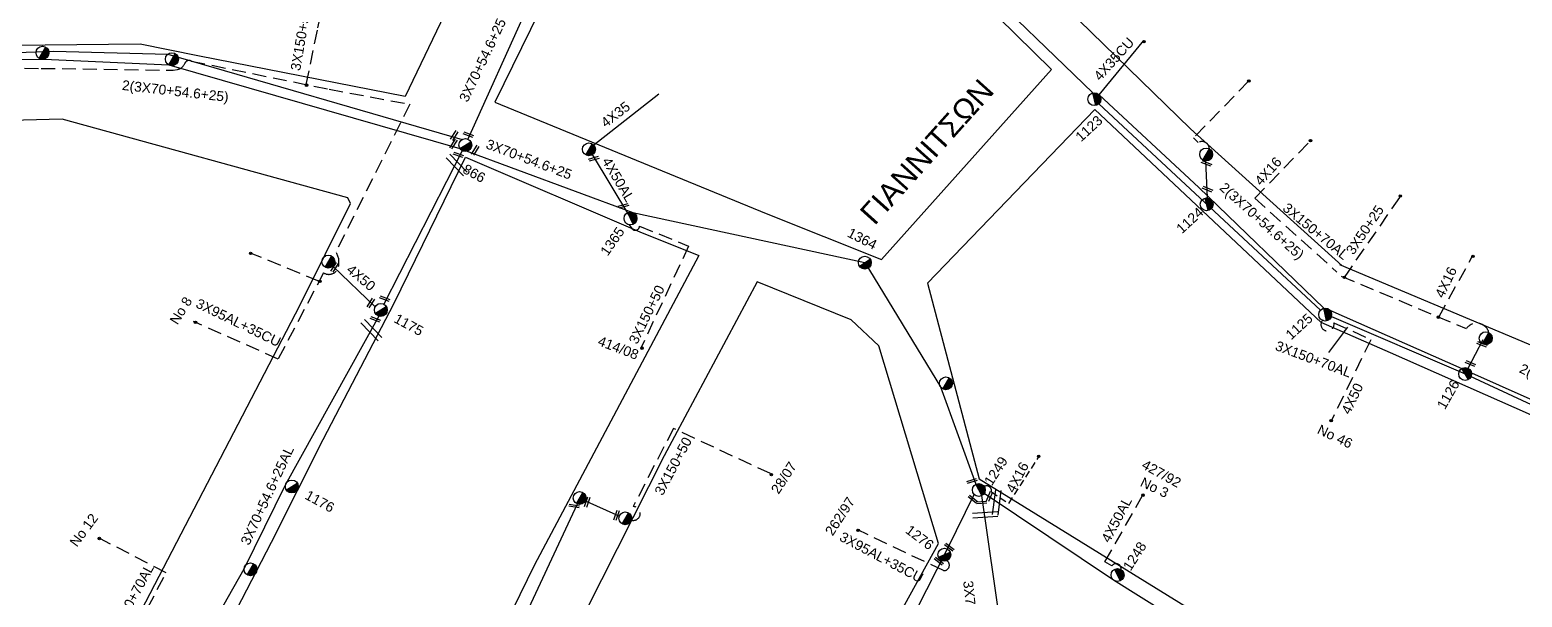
# Model space of a CAD drawing. Header units: millimetres. Extents: x 898 to 5598, y 789 to 3443.
# Drawn here: x 1955.3 to 2228, y 1339.3 to 1443 of the extents above; entities that cross this region are included whole.
import ezdxf

# ---------------------------------------------------------------- set-up
doc = ezdxf.new("R2010")
doc.units = ezdxf.units.MM
doc.linetypes.add('DASHED', pattern=[19.05, 12.7, -6.35])
for name, color, linetype in [('4x50+13_5 ΕΝΑΕΡΙΑ', 7, 'SYN_LINE'), ('Άγνωστα', 7, 'Continuous'), ('Γυμνά εναέρια ΧΤ (3Φ)   4x35CU', 7, 'Continuous'), ('Γυμνά εναέρια ΧΤ (3Φ)   4x50CU', 7, 'Continuous'), ('Γυμνά εναέρια ΧΤ και ΦΟΠ (3Φ)   4x50+16AL', 7, 'Continuous'), ('Εναέρια παροχή ΧΤ 4x16', 7, 'SYN_LINE'), ('Επιγραφές - Σχήματα', 7, 'Continuous'), ('Καλώδια ΧΤ   3x150+50AL', 7, 'DASHED'), ('Καλώδια ΧΤ   3x150+50AL XLPE', 7, 'DASHED'), ('Καλώδια ΧΤ   3x150+50CU', 7, 'DASHED'), ('Καλώδια ΧΤ   3x150+70AL', 7, 'DASHED'), ('Καλώδια ΧΤ   3x150AL+50CU', 7, 'DASHED'), ('Καλώδια ΧΤ   3x95+35 CU', 7, 'DASHED'), ('Μηχανική τομή', 7, 'Continuous'), ('Στύλος ΦΜ', 7, 'Continuous'), ('Στύλος ΦΜ @ 1', 7, 'Continuous'), ('Συνδέσεις', 7, 'Continuous'), ('Συνεστραμμένα ΧΤ   3x70+54.6+25 AL', 7, 'SYN_LINE'), ('Υπόβαθρο ΔΕΗ', 7, 'Continuous'), ('Υπόγεια καλώδια Παροχών ΧΤ   4x16AL', 7, 'DASHED'), ('Υπόγεια καλώδια Παροχών ΧΤ   4x50AL', 7, 'DASHED')]:
    doc.layers.add(name, color=color, linetype=linetype)
doc.styles.add('arial', font='arial.ttf')
doc.styles.get("Standard").update_dxf_attribs({"font": 'arial.ttf'})
doc.linetypes.add('SYN_LINE', pattern='A,0.5,-0.0001,["/\\/\\/\\/",Standard,S=0.1,R=0,X=0,Y=-0.05],-0.25', length=0.7501)
doc.dimstyles.new('ISO-25', dxfattribs={"dimtxt": 2.5, "dimasz": 2.5, "dimexe": 1.25, "dimexo": 0.625, "dimtad": 1, "dimtxsty": 'Standard', "dimcen": 2.5, "dimadec": 0, "dimazin": 0, "dimtfac": 1, "dimtmove": 0, "dimatfit": 3, "dimfxl": 1, "dimarcsym": 0})

# ---------------------------------------------------------------- blocks, each defined once
blk = doc.blocks.new('ΥΠΑΡΧΩΝ ΤΣΙΜΕΝΤΕΝΙΟΣ ΣΤΥΛΟΣ')
at = {"layer": 'Στύλος ΦΜ'}
blk.add_hatch(color=7, dxfattribs=at).paths.add_polyline_path([(-1.29, -2.28, 0.574793), (2.62, 0, 0.268822), (1.3, 2.27)])
at = {"layer": 'Στύλος ΦΜ', "color": 7}
blk.add_line((-1.29, -2.28), (1.3, 2.27), dxfattribs=at)
blk.add_circle((0, 0), 2.62, dxfattribs=at)
at = {"layer": 'Στύλος ΦΜ', "flags": 4}
for tag, p in [('ΤΥΠΟΣ', (-4.91, 3.03)), ('ΑΡΙΘΜΟΣ', (-4.68, 8.05))]:
    blk.add_attdef(tag, p, '', height=4, dxfattribs=at)
blk = doc.blocks.new('ΜΗΧΑΝΙΚΗ ΤΟΜΗ')
at = {"layer": 'Μηχανική τομή', "ltscale": 40}
for p, q in [((-1.89, 0.78), (1.89, 0.78)), ((1.89, 0), (-1.89, 0))]:
    blk.add_line(p, q, dxfattribs=at)
blk = doc.blocks.new('_ΣΥΝΔΕΣΗ')
at = {"layer": 'Συνδέσεις', "linetype": 'SYN_LINE', "ltscale": 40}
blk.add_hatch(color=256, dxfattribs=at).paths.add_polyline_path([(0.5, -0.01, 1), (-0.5, -0.01, 1)])
at = {"layer": 'Συνδέσεις'}
blk.add_circle((0, -0.01), 0.5, dxfattribs=at)

msp = doc.modelspace()

# ---------------------------------------------------------------- linework, layer by layer
at = {"layer": '4x50+13_5 ΕΝΑΕΡΙΑ', "color": 133, "linetype": 'Continuous'}
msp.add_lwpolyline([(2080.2, 1498.47), (2097.82, 1483.15), (2127.14, 1453.16), (2149.54, 1431.5)], dxfattribs=at)
at = {"layer": 'Άγνωστα', "color": 1, "linetype": 'SYN_LINE', "ltscale": 15}
msp.add_lwpolyline([(2058.33, 1421.98), (2070.21, 1431.31)], dxfattribs=at)
at = {"layer": 'Άγνωστα', "color": 30, "linetype": 'SYN_LINE', "ltscale": 8}
msp.add_lwpolyline([(2170.46, 1412.3), (2170.16, 1419.06), (2170.01, 1419.39)], dxfattribs=at)
at = {"layer": 'Άγνωστα', "color": 30, "linetype": 'DASHED', "ltscale": 0.2}
msp.add_lwpolyline([(2195.48, 1397.77), (2205.87, 1412.77)], dxfattribs=at)
at = {"layer": 'Άγνωστα', "color": 85, "linetype": 'DASHED', "ltscale": 0.2}
msp.add_lwpolyline([(2008.21, 1397.03), (1995.75, 1402.16)], dxfattribs=at)
at = {"layer": 'Άγνωστα', "color": 85, "linetype": 'SYN_LINE', "ltscale": 20}
msp.add_lwpolyline([(2187.33, 1267.08), (2168.6, 1284.55), (2135.13, 1316.85), (2129.23, 1357.88)], dxfattribs=at)
at = {"layer": 'Γυμνά εναέρια ΧΤ (3Φ)   4x35CU', "color": 133, "linetype": 'SYN_LINE', "ltscale": 15}
msp.add_lwpolyline([(2150.67, 1431.15), (2158.84, 1441.09)], dxfattribs=at)
at = {"layer": 'Γυμνά εναέρια ΧΤ (3Φ)   4x50CU', "color": 1, "linetype": 'SYN_LINE', "ltscale": 15}
msp.add_lwpolyline([(2058.07, 1420.24), (2064.87, 1408.9)], dxfattribs=at)
at = {"layer": 'Γυμνά εναέρια ΧΤ (3Φ)   4x50CU', "color": 85}
msp.add_lwpolyline([(2018.4, 1392.39), (2010.67, 1399.84)], dxfattribs=at)
at = {"layer": 'Γυμνά εναέρια ΧΤ (3Φ)   4x50CU', "color": 62, "linetype": 'Continuous', "ltscale": 0.2}
msp.add_lwpolyline([(2127.86, 1358.14), (2122.88, 1348.12), (2111.6, 1325.78), (2101.55, 1308.27), (2087.76, 1285.54), (2077.39, 1267.99), (2060.39, 1236.7), (2050.77, 1221.05)], dxfattribs=at)
at = {"layer": 'Γυμνά εναέρια ΧΤ και ΦΟΠ (3Φ)   4x50+16AL', "color": 151}
msp.add_lwpolyline([(2261.85, 1278.37), (2208.14, 1309.06), (2177.12, 1327.51), (2153.29, 1342.45), (2129.67, 1358.29)], dxfattribs=at)
at = {"layer": 'Γυμνά εναέρια ΧΤ και ΦΟΠ (3Φ)   4x50+16AL', "color": 85, "linetype": 'Continuous', "ltscale": 20}
msp.add_lwpolyline([(2018.58, 1282.72), (2031.55, 1306.66), (2043.9, 1331.85), (2055.36, 1356.36)], dxfattribs=at)
at = {"layer": 'Εναέρια παροχή ΧΤ 4x16', "color": 30, "linetype": 'DASHED', "ltscale": 0.2}
msp.add_lwpolyline([(2212.75, 1390.51), (2218.97, 1401.85)], dxfattribs=at)
at = {"layer": 'Εναέρια παροχή ΧΤ 4x16', "color": 151, "linetype": 'DASHED', "ltscale": 0.1}
msp.add_lwpolyline([(2130.99, 1358.56), (2134.16, 1356.46), (2139.65, 1364.99)], dxfattribs=at)
at = {"layer": 'Εναέρια παροχή ΧΤ 4x16', "color": 151, "linetype": 'DASHED', "ltscale": 0.2}
msp.add_arc((2130.11, 1358.77), 0.903, 346.5126, 122.5807, dxfattribs=at)
at = {"layer": 'Καλώδια ΧΤ   3x150+50AL', "color": 1, "linetype": 'DASHED', "ltscale": 0.2}
msp.add_lwpolyline([(2064.8, 1407.38), (2065.27, 1406.72, 0.724256), (2066.7, 1407.15), (2075.67, 1403.49), (2066.95, 1384.86)], format="xyb", dxfattribs=at)
at = {"layer": 'Καλώδια ΧΤ   3x150+50AL XLPE', "color": 30, "linetype": 'DASHED', "ltscale": 0.2}
for p, q in [((2177.97, 1433.65), (2167.91, 1423.28)), ((2167.91, 1423.28), (2168.73, 1422.41))]:
    msp.add_line(p, q, dxfattribs=at)
for centre, radius, start, end in [((2169.43, 1421.23), 1.38, 1.279, 120.4558), ((2192.39, 1389.17), 1.2, 136.4317, 15.5828), ((2219.65, 1387.08), 2.31, 14.9062, 145.0443)]:
    msp.add_arc(centre, radius, start, end, dxfattribs=at)
at = {"layer": 'Καλώδια ΧΤ   3x150+50CU', "color": 85, "ltscale": 0.2}
msp.add_lwpolyline([(2005.8, 1433.03), (2007.93, 1443.39), (2009.12, 1448.88)], dxfattribs=at)
at = {"layer": 'Καλώδια ΧΤ   3x150+70AL', "color": 30, "linetype": 'DASHED', "ltscale": 0.2}
for p, q in [((2179.11, 1412.27), (2194.09, 1398.74)), ((2194.89, 1398.02), (2217.75, 1388.4))]:
    msp.add_line(p, q, dxfattribs=at)
msp.add_lwpolyline([(2193.55, 1389.49), (2200.28, 1386.44)], dxfattribs=at)
at = {"layer": 'Καλώδια ΧΤ   3x150+70AL', "color": 30, "linetype": 'SYN_LINE', "ltscale": 8}
msp.add_lwpolyline([(2218.03, 1381.04), (2220.85, 1386.43)], dxfattribs=at)
at = {"layer": 'Καλώδια ΧΤ   3x150+70AL', "color": 30, "ltscale": 0.2}
msp.add_lwpolyline([(1977.15, 1336.56), (1976.8, 1337.34), (1980.19, 1343.75), (1968.09, 1350.06)], dxfattribs=at)
at = {"layer": 'Καλώδια ΧΤ   3x150AL+50CU', "color": 85, "ltscale": 0.2}
msp.add_lwpolyline([(1923.87, 1436.36), (1957.38, 1435.98), (1981.51, 1435.64), (1982.29, 1435.78, 0.258346), (1983.61, 1436.88, -0.452314), (1984.8, 1437.31), (2010, 1432.17), (2024.71, 1429.41), (2011.24, 1402.45), (2011.24, 1402.45, -0.185744), (2011.72, 1399.79, -0.533894), (2008.96, 1398.62), (2000.68, 1382.85)], format="xyb", dxfattribs=at)
at = {"layer": 'Καλώδια ΧΤ   3x150AL+50CU', "color": 85, "linetype": 'DASHED', "ltscale": 0.2}
msp.add_lwpolyline([(2090.6, 1361.9), (2072.89, 1370.16), (2065.53, 1355.88, -1.166207), (2065.23, 1353.4)], format="xyb", dxfattribs=at)
at = {"layer": 'Καλώδια ΧΤ   3x95+35 CU', "color": 85, "linetype": 'DASHED', "ltscale": 0.2}
msp.add_lwpolyline([(2000.69, 1382.85), (1985.23, 1389.69)], dxfattribs=at)
at = {"layer": 'Καλώδια ΧΤ   3x95+35 CU', "color": 62, "linetype": 'DASHED', "ltscale": 0.2}
msp.add_lwpolyline([(2122.84, 1345.99, -0.799783), (2122.21, 1344.18), (2122.21, 1344.18), (2122.21, 1344.18), (2106.44, 1351.66)], format="xyb", dxfattribs=at)
at = {"layer": 'Συνεστραμμένα ΧΤ   3x70+54.6+25 AL', "color": 30, "linetype": 'SYN_LINE', "ltscale": 20}
for p, q in [((2150.59, 1429.49), (2191.11, 1391.78)), ((2193.09, 1390.61), (2217.54, 1380.12)), ((2217.54, 1380.12), (2244.9, 1367.43))]:
    msp.add_line(p, q, dxfattribs=at)
at = {"layer": 'Συνεστραμμένα ΧΤ   3x70+54.6+25 AL', "color": 5, "linetype": 'SYN_LINE', "ltscale": 20}
for points in [[(2059.13, 1472.85), (2046.1, 1446.93), (2035.35, 1423.03)], [(1922.2, 1438.25), (1951.37, 1438.82), (1959.63, 1439.1), (1980.5, 1438.56), (2034.28, 1422.97)]]:
    msp.add_lwpolyline(points, dxfattribs=at)
at = {"layer": 'Συνεστραμμένα ΧΤ   3x70+54.6+25 AL', "color": 1, "linetype": 'SYN_LINE', "ltscale": 20}
msp.add_lwpolyline([(1922.77, 1437.45), (1957.91, 1437.69), (1980.68, 1436.63), (2033.87, 1421.33), (2065.45, 1409.64), (2107.85, 1400.47), (2121.66, 1377.79), (2128.13, 1359.97)], dxfattribs=at)
at = {"layer": 'Συνεστραμμένα ΧΤ   3x70+54.6+25 AL', "color": 133, "linetype": 'SYN_LINE', "ltscale": 20}
msp.add_lwpolyline([(2150.67, 1431.15), (2168.88, 1414.2), (2191.72, 1392.12), (2192.84, 1391.77), (2216.94, 1381.13), (2218.69, 1380.35), (2245.09, 1368.59), (2245.59, 1368.38), (2289.87, 1350.5)], dxfattribs=at)
at = {"layer": 'Συνεστραμμένα ΧΤ   3x70+54.6+25 AL', "color": 85, "ltscale": 20}
msp.add_lwpolyline([(2034.31, 1420.92), (2019.99, 1392.87)], dxfattribs=at)
at = {"layer": 'Συνεστραμμένα ΧΤ   3x70+54.6+25 AL', "color": 30, "ltscale": 20}
msp.add_lwpolyline([(2019.08, 1390.71), (2001.98, 1359.79), (1994.43, 1344.41), (1982.96, 1324.21), (1970.77, 1303.26)], dxfattribs=at)
at = {"layer": 'Συνεστραμμένα ΧΤ   3x70+54.6+25 AL', "color": 85, "linetype": 'SYN_LINE', "ltscale": 8}
msp.add_lwpolyline([(2056.51, 1357.05), (2062.93, 1354.21)], dxfattribs=at)
at = {"layer": 'Υπόβαθρο ΔΕΗ'}
for points in [[(2195.09, 1399.89), (2195.09, 1399.89), (2167.36, 1424.94), (2135.65, 1455.88), (2114.9, 1476.12), (2091.45, 1498.77), (2092.7, 1505.21), (2127.82, 1525.55), (2136.12, 1530.53), (2149.23, 1537.7), (2166.45, 1522.8), (2207.11, 1490.96), (2240.75, 1465.08), (2270.99, 1441.06), (2329.33, 1415.71), (2293.85, 1358.36), (2194.66, 1400.07)], [(2045.46, 1494.51), (2050.29, 1486.03), (2023.86, 1430.81), (1985.99, 1438.3), (1975.46, 1440.38), (1946.45, 1440.1), (1921.45, 1439.41), (1912.82, 1439.23), (1912.03, 1443.59), (1925.58, 1451.94), (1946.46, 1462.52), (1959.53, 1468.45), (1995.58, 1481.64), (2027.92, 1489.83), (2045.46, 1494.51)], [(2141.98, 1435.8), (2093.39, 1483.55), (2080.16, 1496.69), (2071.03, 1493.88), (2054.89, 1459.65), (2040.26, 1429.83), (2089.81, 1409.45), (2110.9, 1401.02), (2141.98, 1435.8)], [(1963.63, 1313.76), (2004.61, 1392.63), (2013.86, 1411.3), (2013.39, 1412.31), (1961.21, 1426.71), (1902.48, 1425.19), (1887.23, 1425.06), (1843.25, 1389.03), (1837.53, 1365.59), (1843.2, 1364.49), (1925.64, 1329.82), (1963.63, 1313.76)], [(2252.87, 1285.94), (2286.59, 1345.73), (2288.01, 1348.83), (2253.4, 1362.68), (2243.86, 1366.29), (2203.89, 1384.01), (2191.25, 1389.55), (2149.86, 1428.46), (2119.32, 1396.69), (2128.72, 1360.98), (2207.9, 1312.03), (2244.84, 1290.62), (2252.87, 1285.94)], [(2077.53, 1401.77), (2047.43, 1345.11), (2031.81, 1313.04), (2020.79, 1290.12), (1977.82, 1307.57), (1999.43, 1349.36), (2008.9, 1368.15), (2021.84, 1393.04), (2034.88, 1419.77), (2066.78, 1406.07), (2077.53, 1401.77)], [(2105.38, 1389.99), (2088.17, 1396.96), (2071.18, 1365.18), (2071.18, 1365.18), (2051.15, 1325.52), (2034.78, 1292.43), (2011.83, 1248.56)], [(2011.83, 1248.56), (2011.83, 1248.56), (2049.47, 1222.09), (2070.39, 1260.49), (2070.39, 1260.49), (2106.78, 1322.76), (2121.29, 1349.13), (2110.44, 1385.26), (2105.38, 1389.99)]]:
    msp.add_lwpolyline(points, dxfattribs=at)
at = {"layer": 'Υπόγεια καλώδια Παροχών ΧΤ   4x16AL', "color": 30, "linetype": 'DASHED', "ltscale": 0.2}
msp.add_lwpolyline([(2179.11, 1412.27), (2189.3, 1422.78)], dxfattribs=at)
at = {"layer": 'Υπόγεια καλώδια Παροχών ΧΤ   4x50AL', "color": 30, "linetype": 'DASHED', "ltscale": 0.2}
msp.add_lwpolyline([(2200.28, 1386.35), (2193.14, 1371.63)], dxfattribs=at)
at = {"layer": 'Υπόγεια καλώδια Παροχών ΧΤ   4x50AL', "color": 151, "ltscale": 0.2}
msp.add_lwpolyline([(2154.67, 1344.36, 0.782094), (2152.98, 1345.06), (2151.72, 1345.77), (2158.68, 1358.04)], format="xyb", dxfattribs=at)

# ---------------------------------------------------------------- block references
at = {"layer": 'Μηχανική τομή'}
for p, xscale, yscale, zscale, rotation in [((2032.68, 1423.81), 0.4999999999999997, 0.4999999999999997, 0.4999999999999997, 237.8098773206167), ((2035.47, 1424.06), 0.4999999999999997, 0.4999999999999997, 0.4999999999999997, 159.9877513134886), ((2032.54, 1422.26), 0.4999999999999997, 0.4999999999999997, 0.4999999999999997, 237.8098773206167), ((2033.64, 1420.35), 0.4999999999999997, 0.4999999999999997, 0.4999999999999997, 159.9877513134886), ((2036.52, 1421.12), 0.4999999999999997, 0.4999999999999997, 0.4999999999999997, 237.8098773206167), ((2032.94, 1417.99), 1.203625042276415, 1.203625042276415, 1.203625042276415, 313.969197742581), ((2058.31, 1419.65), 0.4999999999999997, 0.4999999999999997, 0.4999999999999997, 195.5520101231612), ((2170.35, 1418.79), 0.4999999999999994, 0.4999999999999994, 0.4999999999999994, 158.0723474601361), ((2170.54, 1414.08), 0.4999999999999994, 0.4999999999999994, 0.4999999999999994, 158.0723474601361), ((2063.73, 1411.05), 0.4999999999999997, 0.4999999999999997, 0.4999999999999997, 195.5520101231612), ((2010.81, 1399.72), 0.4999999999999997, 0.4999999999999997, 0.4999999999999997, 237.8098773206167), ((2017.42, 1393.19), 0.4999999999999997, 0.4999999999999997, 0.4999999999999997, 237.8098773206167), ((2020.21, 1394.06), 0.4999999999999997, 0.4999999999999997, 0.4999999999999997, 159.9877513134886), ((2018.49, 1390.28), 0.4999999999999997, 0.4999999999999997, 0.4999999999999997, 159.9877513134886), ((2017.38, 1387.8), 1.203625042276415, 1.203625042276415, 1.203625042276415, 313.969197742581), ((2220.7, 1385.71), 0.4999999999999994, 0.4999999999999994, 0.4999999999999994, 158.0723474601361), ((2218.58, 1382.22), 0.4999999999999994, 0.4999999999999994, 0.4999999999999994, 158.0723474601361), ((2127.38, 1360.75), 0.4999999999999998, 0.4999999999999998, 0.4999999999999998, 196.0697816209379), ((2127.47, 1357.08), 0.4999999999999998, 0.4999999999999998, 0.4999999999999998, 322.598757503424), ((2130.45, 1357.82), 0.4999999999999997, 0.4999999999999997, 0.4999999999999997, 246.7076811027049), ((2131.49, 1356.67), 1.203625042276415, 1.203625042276415, 1.203625042276415, 262.6446133042667), ((2054.8, 1356.18), 0.4999999999999997, 0.4999999999999997, 0.4999999999999997, 171.122928956612), ((2057.33, 1356.63), 0.4999999999999998, 0.4999999999999998, 0.4999999999999998, 70.49746859235083), ((2062.67, 1354.23), 0.4999999999999997, 0.4999999999999997, 0.4999999999999997, 70.49746859235083), ((2129.19, 1356.44), 0.4999999999999998, 0.4999999999999998, 0.4999999999999998, 3.806188424813988), ((2129.89, 1353.92), 1.203625042276415, 1.203625042276415, 1.203625042276415, 3.834882727724962), ((2123.18, 1348.31), 0.4999999999999998, 0.4999999999999998, 0.4999999999999998, 322.598757503424), ((2121.26, 1345.75), 0.4999999999999998, 0.4999999999999998, 0.4999999999999998, 322.598757503424)]:
    msp.add_blockref('ΜΗΧΑΝΙΚΗ ΤΟΜΗ', p, dxfattribs=dict(at, xscale=xscale, yscale=yscale, zscale=zscale, rotation=rotation))
at = {"layer": 'Στύλος ΦΜ @ 1', "ltscale": 40, "xscale": 0.4499999999998181, "yscale": 0.4499999999998181, "zscale": 0.4499999999998181}
for p in [(1957.61, 1438.83), (1981.26, 1437.66), (2057.45, 1421.19), (2170.22, 1420.24), (2009.83, 1400.66), (2221.3, 1386.65), (2122.67, 1378.4), (2055.75, 1357.44), (2064.1, 1353.74), (1995.61, 1344.41)]:
    msp.add_blockref('ΥΠΑΡΧΩΝ ΤΣΙΜΕΝΤΕΝΙΟΣ ΣΤΥΛΟΣ', p, dxfattribs=at)
at = {"layer": 'Στύλος ΦΜ @ 1', "ltscale": 40}
ref = msp.add_blockref('ΥΠΑΡΧΩΝ ΤΣΙΜΕΝΤΕΝΙΟΣ ΣΤΥΛΟΣ', (2149.8, 1430.35), dxfattribs=dict(at, xscale=0.449999999999818, yscale=0.449999999999818, zscale=0.449999999999818, rotation=42.55313102523596))
ref.add_attrib('ΤΥΠΟΣ', '1123', (2147.35, 1422.44), dxfattribs={"layer": 'Στύλος ΦΜ', "height": 1.8, "rotation": 42.5531, "flags": 4})
ref = msp.add_blockref('ΥΠΑΡΧΩΝ ΤΣΙΜΕΝΤΕΝΙΟΣ ΣΤΥΛΟΣ', (2034.87, 1421.96), dxfattribs=dict(at, xscale=0.4499999999998181, yscale=0.4499999999998181, zscale=0.4499999999998181, rotation=331.4417969065233))
ref.add_attrib('ΤΥΠΟΣ', '866', (2034.21, 1417), dxfattribs={"layer": 'Στύλος ΦΜ', "height": 1.8, "rotation": 331.4418, "flags": 4})
ref = msp.add_blockref('ΥΠΑΡΧΩΝ ΤΣΙΜΕΝΤΕΝΙΟΣ ΣΤΥΛΟΣ', (2170.31, 1411.13), dxfattribs=dict(at, xscale=0.449999999999818, yscale=0.449999999999818, zscale=0.449999999999818, rotation=42.55313102523596))
ref.add_attrib('ΤΥΠΟΣ', '1124', (2165.78, 1405.64), dxfattribs={"layer": 'Στύλος ΦΜ', "height": 1.8, "rotation": 42.5531, "flags": 4})
ref = msp.add_blockref('ΥΠΑΡΧΩΝ ΤΣΙΜΕΝΤΕΝΙΟΣ ΣΤΥΛΟΣ', (2065.04, 1408.54), dxfattribs=dict(at, xscale=0.4499999999998181, yscale=0.4499999999998181, zscale=0.4499999999998181, rotation=55.2064545721266))
ref.add_attrib('ΤΥΠΟΣ', '1365', (2060.87, 1401.56), dxfattribs={"layer": 'Στύλος ΦΜ', "height": 1.8, "rotation": 55.2065, "flags": 4})
ref = msp.add_blockref('ΥΠΑΡΧΩΝ ΤΣΙΜΕΝΤΕΝΙΟΣ ΣΤΥΛΟΣ', (2107.85, 1400.47), dxfattribs=dict(at, xscale=0.4499999999998181, yscale=0.4499999999998181, zscale=0.4499999999998181, rotation=333.1322034243217))
ref.add_attrib('ΤΥΠΟΣ', '1364', (2104.49, 1405.3), dxfattribs={"layer": 'Στύλος ΦΜ', "height": 1.8, "rotation": 333.1322, "flags": 4})
ref = msp.add_blockref('ΥΠΑΡΧΩΝ ΤΣΙΜΕΝΤΕΝΙΟΣ ΣΤΥΛΟΣ', (2019.43, 1391.83), dxfattribs=dict(at, xscale=0.4499999999998181, yscale=0.4499999999998181, zscale=0.4499999999998181, rotation=331.4417969065233))
ref.add_attrib('ΤΥΠΟΣ', '1175', (2021.66, 1389.67), dxfattribs={"layer": 'Στύλος ΦΜ', "height": 1.8, "rotation": 331.4418, "flags": 4})
ref = msp.add_blockref('ΥΠΑΡΧΩΝ ΤΣΙΜΕΝΤΕΝΙΟΣ ΣΤΥΛΟΣ', (2191.97, 1390.97), dxfattribs=dict(at, xscale=0.449999999999818, yscale=0.449999999999818, zscale=0.449999999999818, rotation=42.55313102523596))
ref.add_attrib('ΤΥΠΟΣ', '1125', (2185.75, 1386.25), dxfattribs={"layer": 'Στύλος ΦΜ', "height": 1.8, "rotation": 42.5531, "flags": 4})
ref = msp.add_blockref('ΥΠΑΡΧΩΝ ΤΣΙΜΕΝΤΕΝΙΟΣ ΣΤΥΛΟΣ', (2217.54, 1380.12), dxfattribs=dict(at, xscale=0.449999999999818, yscale=0.449999999999818, zscale=0.449999999999818, rotation=60.4085924519291))
ref.add_attrib('ΤΥΠΟΣ', '1126', (2213.84, 1373.48), dxfattribs={"layer": 'Στύλος ΦΜ', "height": 1.8, "rotation": 60.4086, "flags": 4})
ref = msp.add_blockref('ΥΠΑΡΧΩΝ ΤΣΙΜΕΝΤΕΝΙΟΣ ΣΤΥΛΟΣ', (2128.68, 1358.92), dxfattribs=dict(at, xscale=0.4499999999998181, yscale=0.4499999999998181, zscale=0.4499999999998181, rotation=57.35894838417067))
ref.add_attrib('ΤΥΠΟΣ', '1249', (2131.05, 1359.55), dxfattribs={"layer": 'Στύλος ΦΜ', "height": 1.8, "rotation": 57.3589, "flags": 4})
ref = msp.add_blockref('ΥΠΑΡΧΩΝ ΤΣΙΜΕΝΤΕΝΙΟΣ ΣΤΥΛΟΣ', (2003.17, 1359.55), dxfattribs=dict(at, xscale=0.4499999999998181, yscale=0.4499999999998181, zscale=0.4499999999998181, rotation=331.4417969065233))
ref.add_attrib('ΤΥΠΟΣ', '1176', (2005.4, 1357.39), dxfattribs={"layer": 'Στύλος ΦΜ', "height": 1.8, "rotation": 331.4418, "flags": 4})
ref = msp.add_blockref('ΥΠΑΡΧΩΝ ΤΣΙΜΕΝΤΕΝΙΟΣ ΣΤΥΛΟΣ', (2122.39, 1347.07), dxfattribs=dict(at, xscale=0.4499999999998181, yscale=0.4499999999998181, zscale=0.4499999999998181, rotation=322.8356752800669))
ref.add_attrib('ΤΥΠΟΣ', '1276', (2115.12, 1351.22), dxfattribs={"layer": 'Στύλος ΦΜ', "height": 1.8, "rotation": 322.8357, "flags": 4})
ref = msp.add_blockref('ΥΠΑΡΧΩΝ ΤΣΙΜΕΝΤΕΝΙΟΣ ΣΤΥΛΟΣ', (2154.03, 1343.37), dxfattribs=dict(at, xscale=0.4499999999998181, yscale=0.4499999999998181, zscale=0.4499999999998181, rotation=57.35894838417067))
ref.add_attrib('ΤΥΠΟΣ', '1248', (2156.41, 1343.99), dxfattribs={"layer": 'Στύλος ΦΜ', "height": 1.8, "rotation": 57.3589, "flags": 4})
at = {"layer": 'Συνδέσεις', "xscale": 0.4499999999999886, "yscale": 0.4499999999999886, "zscale": 0.4499999999999886}
for p in [(2158.84, 1440.87), (2005.86, 1432.91), (2178.01, 1433.67), (2189.28, 1422.76), (2205.69, 1412.65), (1995.64, 1402.16), (2218.98, 1401.62), (2008.29, 1397.04), (2195.47, 1397.77), (2212.65, 1390.5), (1985.58, 1389.57), (2067.16, 1384.84), (2193.06, 1371.58), (2139.63, 1365.08), (2090.79, 1361.73), (2158.67, 1357.97), (1968, 1350.05), (2106.63, 1351.54)]:
    msp.add_blockref('_ΣΥΝΔΕΣΗ', p, dxfattribs=at)

# ---------------------------------------------------------------- texts
at = {"ltscale": 40, "insert": (2106.65, 1409.79), "char_height": 4, "width": 94.4586, "attachment_point": 1, "rotation": 48.0602, "style": 'arial'}
msp.add_mtext('ΓIANNITΣΩN', dxfattribs=at)
at = {"layer": 'Άγνωστα', "ltscale": 40, "char_height": 1.8, "attachment_point": 1, "style": 'arial'}
for s, insert, width, rotation in [('3X70+54.6+25', (2033.65, 1430.43), 31.6072, 64.5066), ('2(3X70+54.6+25)', (1972.27, 1433.84), 31.6072, 353.5071), ('\\pt12.6;4X35', (2059.42, 1426.48), 31.6072, 37.6695), ('3X70+54.6+25', (2039.1, 1423.11), 31.6072, 339.4031), ('2(3X70+54.6+25)', (2173.73, 1415.29), 31.6072, 318.1192), ('\\pt10.8;3X50+25', (2195.64, 1402.76), 31.6072, 56.0384), ('\\pt12.6;4X50', (2014.16, 1400.3), 31.6072, 319.9365), ('3X150+50', (2064.64, 1386.21), 31.6072, 63.7727), ('No 8', (1980.74, 1389.93), 7.1535, 58.1482), ('\\pt12.6;3X95AL+35CU', (1986.24, 1394), 31.6072, 334.0849), ('\\pt1.8,3.6;414/08', (2059.55, 1387.11), 10.9389, 339.1686), ('2(3X70+54.6+25)', (2228.05, 1382.1), 31.6072, 334.5007), ('4X50', (2194.83, 1373.36), 31.6072, 64.466), ('No 46', (2191.12, 1370.95), 7.1535, 334.6104), ('3X150+50', (2069.33, 1358.6), 31.6072, 62.0011), ('\\pt1.8,3.6;28/07', (2090.59, 1359), 10.9389, 57.0268), ('427/92', (2159.14, 1364.56), 7.1535, 330.9908), ('Nο 3', (2158.78, 1361.32), 7.1535, 334.6104), ('\\pt1.8,3.6;262/97', (2100.47, 1351.38), 10.9389, 57.0268), ('No 12', (1962.45, 1349.43), 7.1535, 53.5269), ('3X95AL+35CU', (2103.89, 1351.36), 31.6072, 332.0626), ('3X70+54.6+25', (2127.61, 1342.43), 31.6072, 276.1667)]:
    msp.add_mtext(s, dxfattribs=dict(at, insert=insert, width=width, rotation=rotation))
at = {"layer": 'Γυμνά εναέρια ΧΤ (3Φ)   4x35CU', "ltscale": 40, "insert": (2149.51, 1434.77), "char_height": 1.8, "width": 31.6072, "attachment_point": 1, "rotation": 47.9184, "style": 'arial'}
msp.add_mtext('4X35CU', dxfattribs=at)
at = {"layer": 'Εναέρια παροχή ΧΤ 4x16', "ltscale": 20, "char_height": 1.8, "width": 31.6072, "attachment_point": 1, "style": 'arial'}
for insert, rotation in [((2178.9, 1415.62), 47.9184), ((2211.94, 1394.63), 64.466), ((2133.54, 1359.06), 62.0011)]:
    msp.add_mtext('4X16', dxfattribs=dict(at, insert=insert, rotation=rotation))
at = {"layer": 'Καλώδια ΧΤ   3x150+50CU', "ltscale": 0.2, "insert": (2002.91, 1435.75), "char_height": 1.8, "width": 31.6072, "attachment_point": 1, "rotation": 80.1935, "style": 'arial'}
msp.add_mtext('3X150+50CU', dxfattribs=at)
at = {"layer": 'Καλώδια ΧΤ   3x150+70AL', "ltscale": 0.2, "char_height": 1.8, "width": 31.6072, "attachment_point": 1, "style": 'arial'}
for insert, rotation in [((2185.18, 1411.55), 320.4695), ((2183.31, 1386.24), 339.4731), ((1969.58, 1332.76), 61.829)]:
    msp.add_mtext('3X150+70AL', dxfattribs=dict(at, insert=insert, rotation=rotation))
at = {"layer": 'Συνεστραμμένα ΧΤ   3x70+54.6+25 AL', "ltscale": 20, "insert": (1993.73, 1349.43), "char_height": 1.8, "width": 31.6072, "attachment_point": 1, "rotation": 65.0577, "style": 'arial'}
msp.add_mtext('3X70+54.6+25AL', dxfattribs=at)
at = {"layer": 'Υπόγεια καλώδια Παροχών ΧΤ   4x50AL', "ltscale": 0.2, "char_height": 1.8, "width": 31.6072, "attachment_point": 1, "style": 'arial'}
for s, insert, rotation in [('\\pt12.6;4X50AL', (2061.32, 1419.96), 300.6442), ('4X50AL', (2150.95, 1349.97), 62.0011)]:
    msp.add_mtext(s, dxfattribs=dict(at, insert=insert, rotation=rotation))

# ---------------------------------------------------------------- leaders
at = {"layer": 'Επιγραφές - Σχήματα', "ltscale": 40}
msp.add_leader([(2196.02, 1388.68), (2192.59, 1384.04)], dimstyle='ISO-25', override={"dimasz": 1, "dimtad": 0}, dxfattribs=at)

doc.saveas('drawing.dxf')
